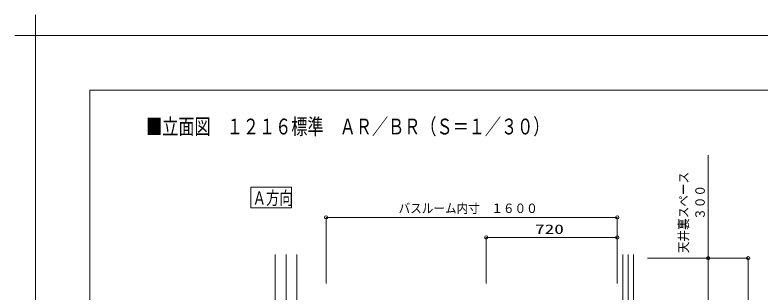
# Model space of a CAD drawing. Units: millimetres on the paper, with parts at other scales. Extents: x -305 to 305, y -152 to 152.
# Drawn here: x -304.8 to -168.3, y 101.6 to 152.3 of the extents above; entities that cross this region are included whole.
import ezdxf
from ezdxf.enums import TextEntityAlignment as Align

# ---------------------------------------------------------------- set-up
doc = ezdxf.new("R2010")
doc.units = ezdxf.units.MM
doc.linetypes.add('LONG_CHAIN', pattern=[21, 18, -1, 1, -1])
for name, color, linetype, lineweight in [('0-0_0', 7, 'Continuous', 9), ('0-1_VIEW0001', 7, 'Continuous', 9), ('0-3_1図面枠', 7, 'Continuous', 9), ('0-4_図面枠', 3, 'Continuous', 9), ('0-5_DEFPOINTS', 7, 'Continuous', 9)]:
    doc.layers.add(name, color=color, linetype=linetype, lineweight=lineweight)
doc.styles.add('ＭＳ ゴシック', font='')
doc.styles.get('ＭＳ ゴシック').set_extended_font_data('MS Gothic')

# ---------------------------------------------------------------- blocks, each defined once
blk = doc.blocks.new('_ORIGIN')
at = {"layer": '0-0_0'}
blk.add_line((0, 0), (-1, 0), dxfattribs=at)
blk.add_circle((0, 0), 0.5, dxfattribs=at)
blk = doc.blocks.new('X64')
at = {"layer": '0-0_0', "style": 'ＭＳ ゴシック', "width": 0.9}
for s, p in [('天井裏スペース', (-281.03, 244.48)), ('３００', (-278.01, 250.575))]:
    blk.add_text(s, height=1.73, rotation=90, dxfattribs=at).set_placement(p, align=Align.BOTTOM_LEFT)
blk = doc.blocks.new('グループ-6')
at = {"layer": '0-3_1図面枠'}
for p, q in [((-4200, 2895), (-4200, 3045)), ((-4275, 2970), (-4125, 2970))]:
    blk.add_line(p, q, dxfattribs=at)

msp = doc.modelspace()

# ---------------------------------------------------------------- linework, layer by layer
at = {"layer": '0-0_0'}
for p, q in [((-247.758, 103.098), (-247.758, 115.225)), ((-247.158, 115.225), (-195.025, 115.225)), ((-194.425, 103.098), (-194.425, 115.225)), ((-218.425, 103.098), (-218.425, 111.558)), ((-217.825, 111.558), (-195.025, 111.558)), ((-187.885, 107.758), (-170.425, 107.758)), ((-177.757, 98.358), (-177.757, 107.158)), ((-170.425, 32.191), (-170.425, 107.158))]:
    msp.add_line(p, q, dxfattribs=at)
msp.add_lwpolyline([(-188.885, 107.758), (-177.757, 107.758), (-177.757, 126.572)], dxfattribs=at)
at = {"layer": '0-1_VIEW0001'}
for p, q in [((-261.577, 116.984), (-261.577, 120.734)), ((-261.577, 120.734), (-254.077, 120.734)), ((-254.077, 116.984), (-254.077, 120.734)), ((-261.577, 116.984), (-254.077, 116.984)), ((-257.091, 108.425), (-257.091, 16.203)), ((-253.091, 108.425), (-253.091, 25.025)), ((-193.425, 108.425), (-193.425, 25.025)), ((-191.425, 108.425), (-191.425, 25.025)), ((-191.425, 108.425), (-191.425, 25.025))]:
    msp.add_line(p, q, dxfattribs=at)
at = {"layer": '0-1_VIEW0001', "linetype": 'LONG_CHAIN'}
for p, q in [((-255.091, 108.425), (-255.091, 14.761)), ((-192.425, 108.425), (-192.425, 14.761))]:
    msp.add_line(p, q, dxfattribs=at)
at = {"layer": '0-4_図面枠'}
msp.add_lwpolyline([(-291.017, -138.498), (108.983, -138.498), (108.983, 138.502), (-291.017, 138.502)], close=True, dxfattribs=at)
at = {"layer": '0-5_DEFPOINTS'}
for p in [(118.983, 148.502), (-301.017, -148.498)]:
    msp.add_line(p, (-301.017, 148.502), dxfattribs=at)

# ---------------------------------------------------------------- block references
at = {"layer": '0-0_0'}
msp.add_blockref('X64', (100.136, -135.805), dxfattribs=at)
at = {"layer": '0-0_0', "xscale": 0.6, "yscale": 0.6}
for p, rotation in [((-247.758, 115.225), 180), ((-218.425, 111.558), 180), ((-177.757, 107.758), 90), ((-170.425, 107.758), 90)]:
    msp.add_blockref('_ORIGIN', p, dxfattribs=dict(at, rotation=rotation))
for p in [(-194.425, 115.225), (-194.425, 111.558)]:
    msp.add_blockref('_ORIGIN', p, dxfattribs=at)
at = {"layer": '0-3_1図面枠', "xscale": 0.05, "yscale": 0.05}
msp.add_blockref('グループ-6', (-91.017, 0.002), dxfattribs=at)

# ---------------------------------------------------------------- texts
at = {"layer": '0-0_0', "style": 'ＭＳ ゴシック'}
for s, height, width, p in [('■立面図\u3000１２１６標準\u3000ＡＲ／ＢＲ（Ｓ＝１／３０）', 2.889, 0.75, (-280.735, 129.523)), ('バスルーム内寸\u3000１６００', 1.73, 0.9, (-234.478, 115.495)), ('720', 1.73, 1.5, (-209.495, 111.675))]:
    msp.add_text(s, height=height, dxfattribs=dict(at, width=width)).set_placement(p, align=Align.BOTTOM_LEFT)
at = {"layer": '0-1_VIEW0001', "style": 'ＭＳ ゴシック', "width": 0.75}
msp.add_text('Ａ方向', height=2.405, dxfattribs=at).set_placement((-261.22, 116.835), align=Align.BOTTOM_LEFT)

doc.saveas('drawing.dxf')
